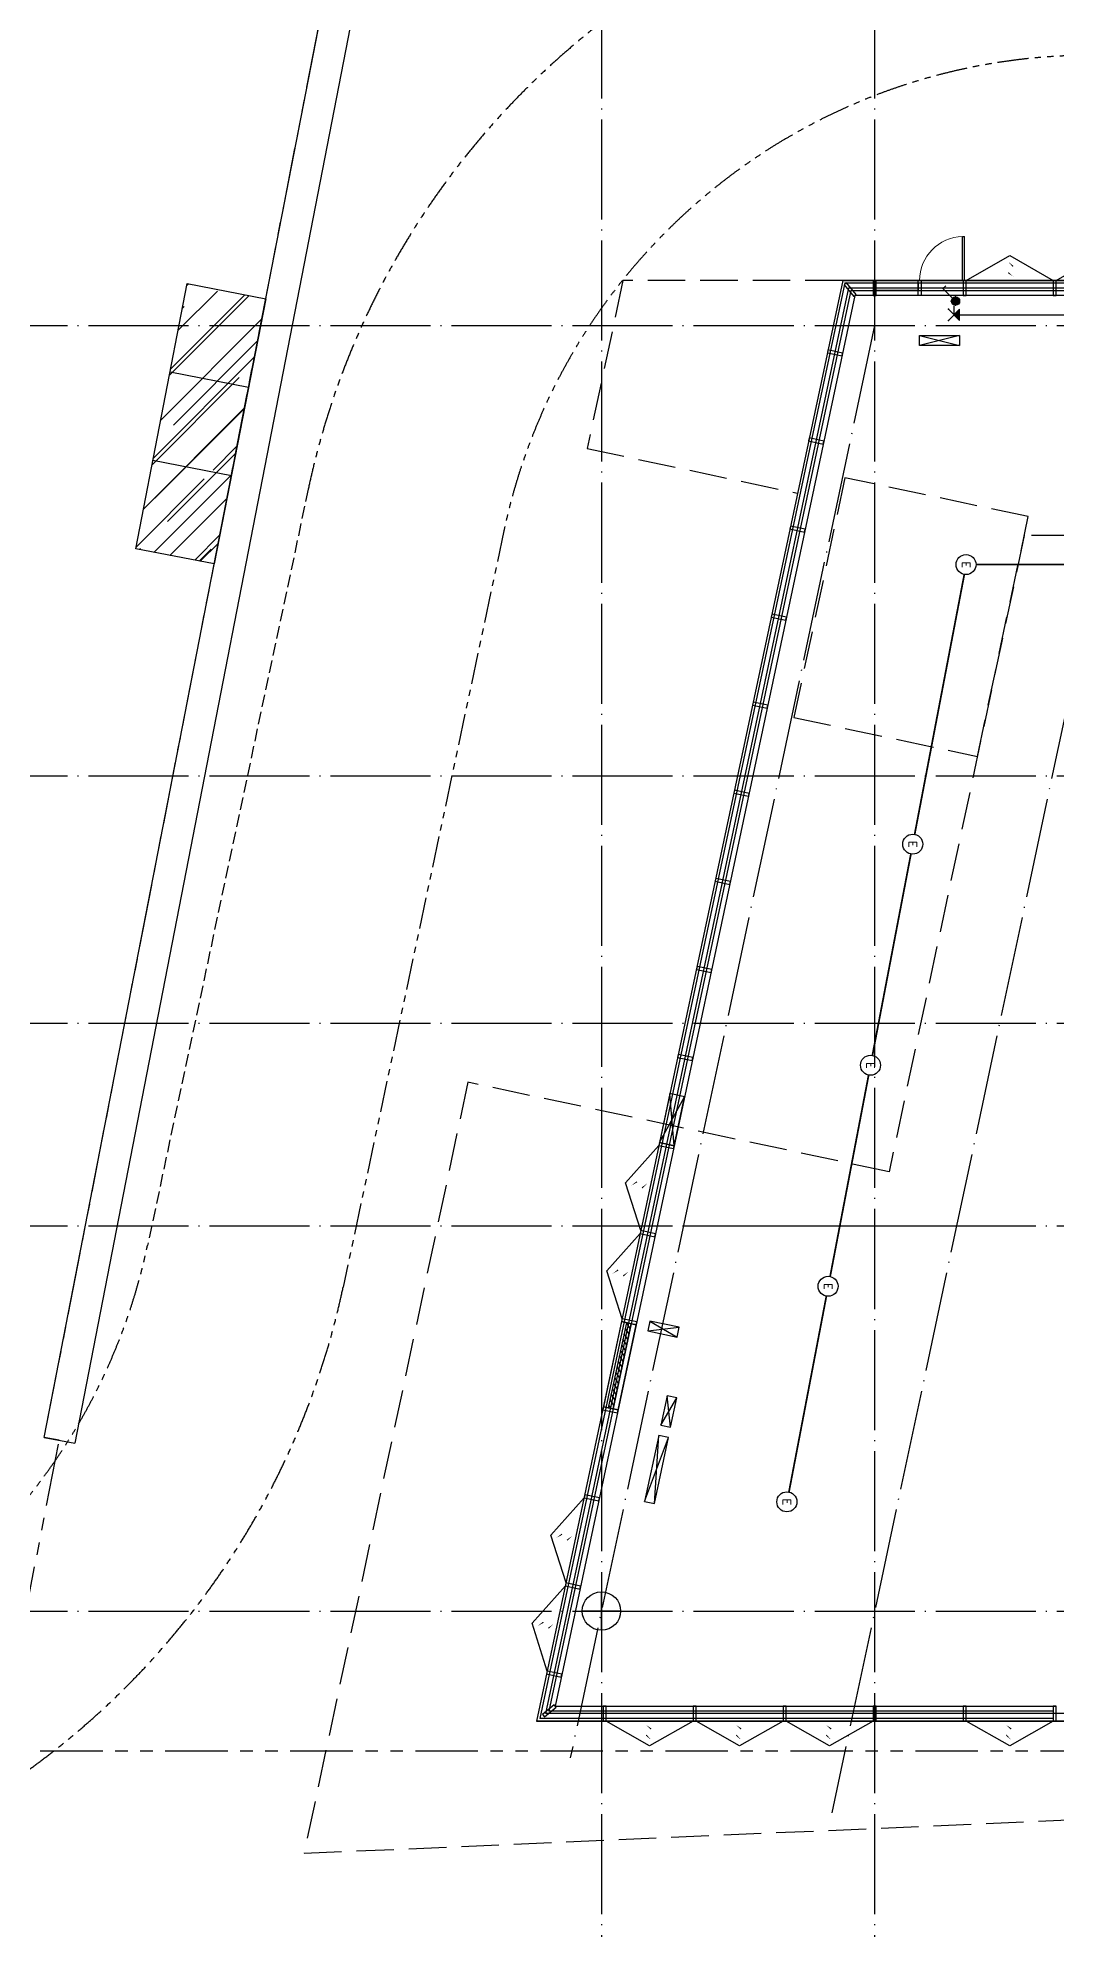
# Model space of a CAD drawing. Extents: x -288892 to 250096, y -100054 to 404668.
# Drawn here: x -11333 to 9030, y -6359 to 31450 of the extents above; entities that cross this region are included whole.
import ezdxf
from ezdxf.enums import TextEntityAlignment as Align
from ezdxf.xclip import XClip

# ---------------------------------------------------------------- set-up
doc = ezdxf.new("R2010")
doc.units = 0
doc.header["$LTSCALE"] = 1000
doc.header["$MEASUREMENT"] = 0
for name, pattern in [('104-14# 核心筒$0$DOTE', [2.42, 2, -0.2, 0.02, -0.2]), ('DASH', [0.35, 0.25, -0.1]), ('X-104 14#平面$0$109 3#平面$0$DASH', [0.35, 0.25, -0.1]), ('X-104 14#平面$0$PHANTOM2', [1.25, 0.625, -0.125, 0.125, -0.125, 0.125, -0.125])]:
    doc.linetypes.add(name, pattern=pattern)
doc.layers.get('0').update_dxf_attribs({"linetype": 'CONTINUOUS'})
doc.layers.add('104-14# 核心筒$0$04-不打印_辅助线', color=165, linetype='CONTINUOUS', plot=False)
doc.layers.add('14#楼幕墙$0$04-不打印_辅助线', color=165, linetype='CONTINUOUS', plot=False)
for name, color, linetype in [('104-14# 核心筒$0$A_AXIS-轴线', 36, '104-14# 核心筒$0$DOTE'), ('14#楼幕墙$0$A-C_玻璃幕墙', 140, 'CONTINUOUS'), ('14#楼幕墙$0$A-C_窗', 140, 'CONTINUOUS'), ('EQUIP-照明', 3, 'CONTINUOUS'), ('TEL_TEXT', 3, 'CONTINUOUS'), ('WIRE-应急', 2, 'DASH'), ('X-104 14#平面$0$A-C_玻璃幕墙', 140, 'CONTINUOUS'), ('X-104 14#平面$0$A-C_窗', 140, 'CONTINUOUS'), ('X-104 14#平面$0$A-O_屋面', 201, 'CONTINUOUS'), ('X-104 14#平面$0$A-SUR_保温', 222, 'CONTINUOUS'), ('X-104 14#平面$0$A-SUR_吊顶', 40, 'CONTINUOUS'), ('X-104 14#平面$0$A-TECH_暖通', 6, 'CONTINUOUS'), ('X-104 14#平面$0$EH_玻璃', 156, 'CONTINUOUS')]:
    doc.layers.add(name, color=color, linetype=linetype)
doc.layers.add('X-104 14#平面$0$000套内', color=226, linetype='CONTINUOUS', lineweight=30)
doc.styles.add('_TEL_DIM', font='SIMPLEX', dxfattribs={"width": 0.8, "height": 3.5, "bigfont": 'HZTXT'})

# ---------------------------------------------------------------- blocks, each defined once
blk = doc.blocks.new('14#楼幕墙$0$A$C7C287BDF')
at = {"layer": '14#楼幕墙$0$04-不打印_辅助线'}
for points in [[(0, -384), (0, 384)], [(384, 0), (-384, 0)]]:
    blk.add_lwpolyline(points, dxfattribs=at)
blk.add_circle((0, 0), 384, dxfattribs=at)
blk = doc.blocks.new('14#楼幕墙$0$A$C38D07553')
blk.add_lwpolyline([(-60, -300), (0, -300), (0, 0), (-60, 0)], close=True)
blk = doc.blocks.new('14#楼幕墙$0$A$C385D642F')
for p, rotation in [((4840, 27452), 38.99999999999763), ((4467, 26111), 77.99999999997866), ((4093, 24351), 77.99999999997866), ((3719, 22590), 77.99999999997866), ((3345, 20829), 77.99999999997866), ((2970, 19069), 77.99999999997866), ((2596, 17308), 77.99999999997866), ((2222, 15547), 77.99999999997866), ((1848, 13787), 77.99999999997866), ((1473, 12026), 77.99999999997866), ((1099, 10265), 77.99999999997866), ((725, 8505), 77.99999999997866), ((351, 6744), 77.99999999997866), ((-24, 4983), 77.99999999997866), ((-398, 3223), 77.99999999997866), ((-772, 1462), 77.99999999997866), ((-1146, -299), 77.99999999997866), ((-1241, -1165), 128.999999999999)]:
    blk.add_blockref('14#楼幕墙$0$A$C38D07553', p, dxfattribs=dict(rotation=rotation))
for p in [(5430, 27500), (7230, 27500), (9030, 27500), (30, -1000), (1830, -1000), (3630, -1000), (5430, -1000), (7230, -1000), (9030, -1000)]:
    blk.add_blockref('14#楼幕墙$0$A$C38D07553', p)
blk = doc.blocks.new('14#楼幕墙$0$A$C22714246')
blk.add_lwpolyline([(1740, 497), (870, 0), (0, 497)])
at = {"layer": '14#楼幕墙$0$A-C_玻璃幕墙', "color": 1}
blk.add_lwpolyline([(899, 122, 0, 25, 0), (802, 217, 0, 0, 0), (900, 340, 25, 0, 0), (796, 422, 0, 0, 0)], format="xyseb", dxfattribs=at)
blk = doc.blocks.new('14#楼幕墙$0$$TCHSYS$DOOR2D')
for p, q in [((0.45, 0.975), (0.5, 0.975)), ((0.45, 0), (0.45, 0.975)), ((0.5, 0), (0.5, 0.975)), ((0.5, 0), (0.45, 0))]:
    blk.add_line(p, q)
at = {"lineweight": 13}
blk.add_arc((0.475, 0), 0.975, 91.4693, 180, dxfattribs=at)
blk = doc.blocks.new('14#楼幕墙')
at = {"layer": '14#楼幕墙$0$A-C_玻璃幕墙'}
for p, q in [((4762, 26600), (-1359, -2200)), ((4803, 26550), (-1297, -2150)), ((4762, 26600), (14200, 26600)), ((4803, 26550), (14200, 26550)), ((4924, 26400), (-1112, -2000)), ((5005, 26300), (-989, -1900)), ((4924, 26400), (17970, 26400)), ((18030, 26300), (5005, 26300)), ((108092, -2200), (-1359, -2200)), ((8970, -2150), (-1297, -2150)), ((8970, -2000), (-1112, -2000)), ((-989, -1900), (9030, -1900))]:
    blk.add_line(p, q, dxfattribs=at)
blk.add_lwpolyline([(6270, 26600), (6330, 26600), (6330, 26300), (6270, 26300)], close=True, dxfattribs=at)
blk.add_blockref('14#楼幕墙$0$A$C7C287BDF', (-63, 0))
blk.add_blockref('14#楼幕墙$0$A$C385D642F', (0, -900), dxfattribs=at)
at = {"layer": '14#楼幕墙$0$A-C_玻璃幕墙', "xscale": 900, "yscale": 900, "zscale": -900}
blk.add_blockref('14#楼幕墙$0$$TCHSYS$DOOR2D', (6750, 26600), dxfattribs=at)
at = {"layer": '14#楼幕墙$0$A-C_窗'}
for p, rotation in [((8970, 27097), 180), ((10770, 27097), 180), ((601, 9410), 257.9999999999978), ((227, 7649), 257.9999999999978), ((-896, 2367), 257.9999999999978), ((-1270, 606), 257.9999999999978)]:
    blk.add_blockref('14#楼幕墙$0$A$C22714246', p, dxfattribs=dict(at, rotation=rotation))
for p in [(30, -2697), (1830, -2697), (3630, -2697), (7230, -2697)]:
    blk.add_blockref('14#楼幕墙$0$A$C22714246', p, dxfattribs=at)
blk = doc.blocks.new('104-14# 核心筒$0$A$C7C287BDF')
at = {"layer": '104-14# 核心筒$0$04-不打印_辅助线'}
for points in [[(0, -384), (0, 384)], [(384, 0), (-384, 0)]]:
    blk.add_lwpolyline(points, dxfattribs=at)
blk.add_circle((0, 0), 384, dxfattribs=at)
blk = doc.blocks.new('104-14# 核心筒')
at = {"layer": '104-14# 核心筒$0$A_AXIS-轴线'}
for p, q in [((-63, 54018), (-63, -8545)), ((5400, 54018), (5400, -8545)), ((-24839, 25700), (120260, 25700)), ((-24839, 16700), (120260, 16700)), ((-24839, 11750), (120260, 11750)), ((-24839, 7700), (120260, 7700)), ((-24839, 0), (68400, 0))]:
    blk.add_line(p, q, dxfattribs=at)
for points in [[(5400, 25700), (-686, -2934)], [(10863, 25700), (4543, -4033)]]:
    blk.add_lwpolyline(points, dxfattribs=at)
blk.add_blockref('104-14# 核心筒$0$A$C7C287BDF', (-63, 0))
blk = doc.blocks.new('*U1766')
h = blk.add_hatch()
h.set_pattern_fill('ANSI31', color=256, scale=50)
h.set_pattern_definition([(45, (-56212.376, 120006.8), (-56.1266, 56.1266), [])])
h.paths.add_polyline_path([(-1740, 100), (0, 100), (0, 200), (-1740, 200)])
for points in [[(-1740, 0), (0, 0), (0, 300), (-1740, 300)], [(-1740, 100), (0, 100), (0, 200), (-1740, 200)]]:
    blk.add_lwpolyline(points, close=True)
blk = doc.blocks.new('X-104 14#平面$0$pdg')
blk.add_lwpolyline([(0, 200), (800, 200), (800, 0), (0, 0)], close=True)
for points in [[(800, 200), (0, 0)], [(0, 200), (800, 0)]]:
    blk.add_lwpolyline(points)
blk = doc.blocks.new('*U1810')
at = {"color": 8}
blk.add_lwpolyline([(0, 150), (840, 150), (840, 0), (0, 0)], close=True, dxfattribs=at)
blk = doc.blocks.new('*U1813')
blk.add_lwpolyline([(200, 0), (200, 1350), (0, 1350), (0, 0), (200, 0), (0, 1350), (0, 0), (200, 1350)])
blk = doc.blocks.new('*U1816')
blk.add_lwpolyline([(200, 0), (200, 600), (0, 600), (0, 0), (200, 0), (0, 600), (0, 0), (200, 600)])
blk = doc.blocks.new('*U1831')
blk.add_lwpolyline([(300, 0), (300, 1000), (0, 1000), (0, 0), (300, 0), (0, 1000), (0, 0), (300, 1000)])
blk = doc.blocks.new('X-104 14#平面$0$sdfjladfiididid')
at = {"layer": 'X-104 14#平面$0$A-TECH_暖通'}
for name, p, rotation in [('*U1831', (1099, 9365), 347.9985853072582), ('*U1816', (903, 5798), 257.9985853072581), ('*U1816', (1125, 3716), 347.9985853072582), ('*U1813', (801, 2190), 347.9985853072582)]:
    blk.add_blockref(name, p, dxfattribs=dict(at, rotation=rotation))
blk = doc.blocks.new('X-104 14#平面')
at = {"layer": 'X-104 14#平面$0$EH_玻璃'}
h = blk.add_hatch(dxfattribs=at)
h.set_pattern_fill('AR-RROOF', color=256, scale=600, angle=45)
h.set_pattern_definition([(45, (0, 0), (646.578, 1724.21), [11430, -1524, 3810, -762]), (45, (447.2, 986), (-1255.44, 177.81), [2286, -251.46, 4572, -571.5]), (45, (-188.6, 727.4), (2440.834, 3162.846), [6096, -1066.8, 3048, -762])])
h.paths.add_polyline_path([(-6774, 26232), (-7805, 20932), (-9375, 21237), (-8344, 26538)])
for points in [[(1574, 7700), (7037, 7700)], [(9030, -2200), (10770, -2200)]]:
    blk.add_lwpolyline(points)
at = {"layer": 'X-104 14#平面$0$000套内'}
blk.add_lwpolyline([(23450, -2050), (-1173, -2050), (4885, 26450), (23400, 26450), (23400, 14750), (22050, 14750), (22050, 10650), (23450, 10650)], close=True, dxfattribs=at)
at = {"layer": 'X-104 14#平面$0$A-C_玻璃幕墙'}
for points in [[(-1359, -2200), (108092, -2200), (111292, 2370), (113380, 908), (115789, 4348), (113701, 5811), (116900, 10380), (116900, 38462), (99065, 43424), (96016, 32464), (85707, 35332), (87317, 41119), (83503, 42180), (66341, 26600), (4762, 26600)], [(-6774, 26232), (-7805, 20932), (-9375, 21237), (-8344, 26538)]]:
    blk.add_lwpolyline(points, close=True, dxfattribs=at)
for points in [[(-8688, 24771), (-7117, 24465)], [(-9031, 23004), (-7461, 22698)]]:
    blk.add_lwpolyline(points, dxfattribs=at)
at = {"layer": 'X-104 14#平面$0$A-O_屋面', "linetype": 'X-104 14#平面$0$PHANTOM2', "ltscale": 2}
blk.add_lwpolyline([(116300, 1125), (112466, -2800), (-12112, -2800), (-10904, 3413), (-11203, 3471), (-4857, 36100), (58809, 36100), (74838, 49550), (86050, 49550), (86050, 51700), (92100, 51702), (92100, 55283), (94609, 59228), (95621, 58584), (95782, 58837), (99792, 56287), (107068, 54162), (111100, 54162), (111100, 52680), (116300, 52680)], close=True, dxfattribs=at)
at = {"layer": 'X-104 14#平面$0$A-O_屋面', "ltscale": 5}
for points in [[(-11203, 3471), (-4857, 36100), (58809, 36100), (77400, 51700), (93285, 51700)], [(93285, 51080), (77626, 51080), (59034, 35480), (-4346, 35480), (-10594, 3353)], [(-11203, 3471), (-10594, 3353)]]:
    blk.add_lwpolyline(points, dxfattribs=at)
at = {"layer": 'X-104 14#平面$0$A-SUR_吊顶', "linetype": 'X-104 14#平面$0$109 3#平面$0$DASH'}
blk.add_line((-5926, 22427), (-9140, 7306), dxfattribs=at)
at = {"layer": 'X-104 14#平面$0$A-SUR_吊顶', "linetype": 'X-104 14#平面$0$PHANTOM2'}
blk.add_line((-2013, 21595), (-5227, 6474), dxfattribs=at)
at = {"layer": 'X-104 14#平面$0$A-SUR_吊顶', "linetype": 'X-104 14#平面$0$109 3#平面$0$DASH', "ltscale": 3}
for points in [[(109062, -4432), (119297, 10714), (117563, 11100), (120742, 38795), (99427, 44725), (92631, 20300), (86987, 20300), (86987, 21500), (8392, 21500), (5689, 8781), (-2734, 10571), (-6010, -4842), (40178, -2825), (39845, -4916), (83846, -2647)], [(8472, 21878), (4804, 22657), (3786, 17864), (7454, 17085)]]:
    blk.add_lwpolyline(points, close=True, dxfattribs=at)
blk.add_lwpolyline([(4762, 26600), (367, 26600), (-347, 23241), (3859, 22347)], dxfattribs=at)
at = {"layer": 'X-104 14#平面$0$A-SUR_吊顶', "linetype": 'X-104 14#平面$0$PHANTOM2'}
for centre, radius, start, end in [((9725, 19100), 16000, 90, 168), ((9725, 19100), 12000, 90, 168), ((-20878, 9801), 12000, 270, 348), ((-20878, 9801), 16000, 270, 348)]:
    blk.add_arc(centre, radius, start, end, dxfattribs=at)
ref = blk.add_blockref('104-14# 核心筒', (0, 0))
XClip(ref).set_block_clipping_path([(-38664.3623821461, -25500), (139216.5485069363, 330900)])
for name, p in [('14#楼幕墙', (0, 0)), ('X-104 14#平面$0$sdfjladfiididid', (0, 0)), ('X-104 14#平面$0$pdg', (6300, 25300))]:
    blk.add_blockref(name, p)
at = {"layer": 'X-104 14#平面$0$A-C_窗', "rotation": 77.99999999999496}
blk.add_blockref('*U1766', (632, 5723), dxfattribs=at)
at = {"layer": 'X-104 14#平面$0$A-SUR_保温'}
blk.add_blockref('*U1810', (5430, 26400), dxfattribs=at)
blk = doc.blocks.new('$equip$00001838')
blk.add_circle((0, 0), 0.5)
at = {"color": 7, "style": '_TEL_DIM'}
blk.add_attdef('$TEXT$', text='', height=0.4, dxfattribs=at).set_placement((0, 0), align=Align.MIDDLE_CENTER)
at = {"color": 7, "style": '_TEL_DIM', "flags": 1}
blk.add_attdef('A', text='', height=0.00002, dxfattribs=at).set_placement((0, 0), align=Align.MIDDLE_CENTER)
blk = doc.blocks.new('$equip$00001154')
for p, q in [((0, 0.283), (0, -0.283)), ((0, 0.283), (0.566, -0.283)), ((0.566, 0.283), (0, -0.283))]:
    blk.add_line(p, q)
for p in [(0, 0.004), (0.283, 0), (0.566, 0.283), (0.566, -0.283)]:
    blk.add_point(p)
blk.add_solid([(0, -0.283), (0.283, 0), (0, 0.283)])
at = {"layer": 'TEL_TEXT', "style": '_TEL_DIM', "flags": 1}
blk.add_attdef('A', text='', height=0.00002, dxfattribs=at).set_placement((0, 0), align=Align.MIDDLE_CENTER)
blk = doc.blocks.new('$equip$00001962')
for p, q in [((0.147, 0.356), (0.625, 0.833)), ((0.625, 0.833), (0.766, 0.692))]:
    blk.add_line(p, q)
blk.add_circle((0, 0.208), 0.208)
for p in [(-0.208, 0.208), (0, 0.417), (0, 0), (0.208, 0.208)]:
    blk.add_point(p)
for points in [[(-0.18, 0.313), (0.18, 0.313), (-0.208, 0.208), (0.208, 0.208)], [(-0.18, 0.104), (0.18, 0.104), (-0.208, 0.208), (0.208, 0.208)], [(-0.104, 0.389), (0.104, 0.389), (-0.18, 0.313), (0.18, 0.313)], [(-0.104, 0.028), (0.104, 0.028), (-0.18, 0.104), (0.18, 0.104)], [(0, 0.417), (0, 0.417), (-0.104, 0.389), (0.104, 0.389)], [(0, 0), (0, 0), (-0.104, 0.028), (0.104, 0.028)]]:
    blk.add_solid(points)
at = {"layer": 'TEL_TEXT', "style": '_TEL_DIM', "flags": 1}
blk.add_attdef('A', text='', height=0.00002, dxfattribs=at).set_placement((0, 0), align=Align.MIDDLE_CENTER)

msp = doc.modelspace()

# ---------------------------------------------------------------- linework, layer by layer
at = {"layer": 'WIRE-应急', "linetype": 'DASH'}
for points, const_width in [([(6988, 26096), (6987, 25911)], 30), ([(7100, 25909), (19315, 25911)], 30), ([(11527, 20920), (7427, 20920)], 35), ([(6200, 15527), (7193, 20723)], 35), ([(5355, 11107), (6125, 15134)], 35), ([(4510, 6688), (5280, 10715)], 35), ([(3686, 2379), (4435, 6295)], 35)]:
    msp.add_lwpolyline(points, dxfattribs=dict(at, const_width=const_width))

# ---------------------------------------------------------------- block references
msp.add_blockref('X-104 14#平面', (0, 0))
at = {"layer": 'EQUIP-照明', "xscale": 400, "yscale": 400, "zscale": 400}
for name, p, rotation in [('$equip$00001962', (7100, 26187), 90), ('$equip$00001154', (7100, 25911), 180)]:
    msp.add_blockref(name, p, dxfattribs=dict(at, rotation=rotation))
at = {"layer": 'EQUIP-照明', "xscale": 400, "yscale": 400, "zscale": 400, "rotation": 270}
for p in [(7227, 20920), (6162, 15331), (5317, 10911), (4469, 6492), (3645, 2183)]:
    msp.add_blockref('$equip$00001838', p, dxfattribs=at).add_auto_attribs({'$TEXT$': 'E'})

doc.saveas('drawing.dxf')
